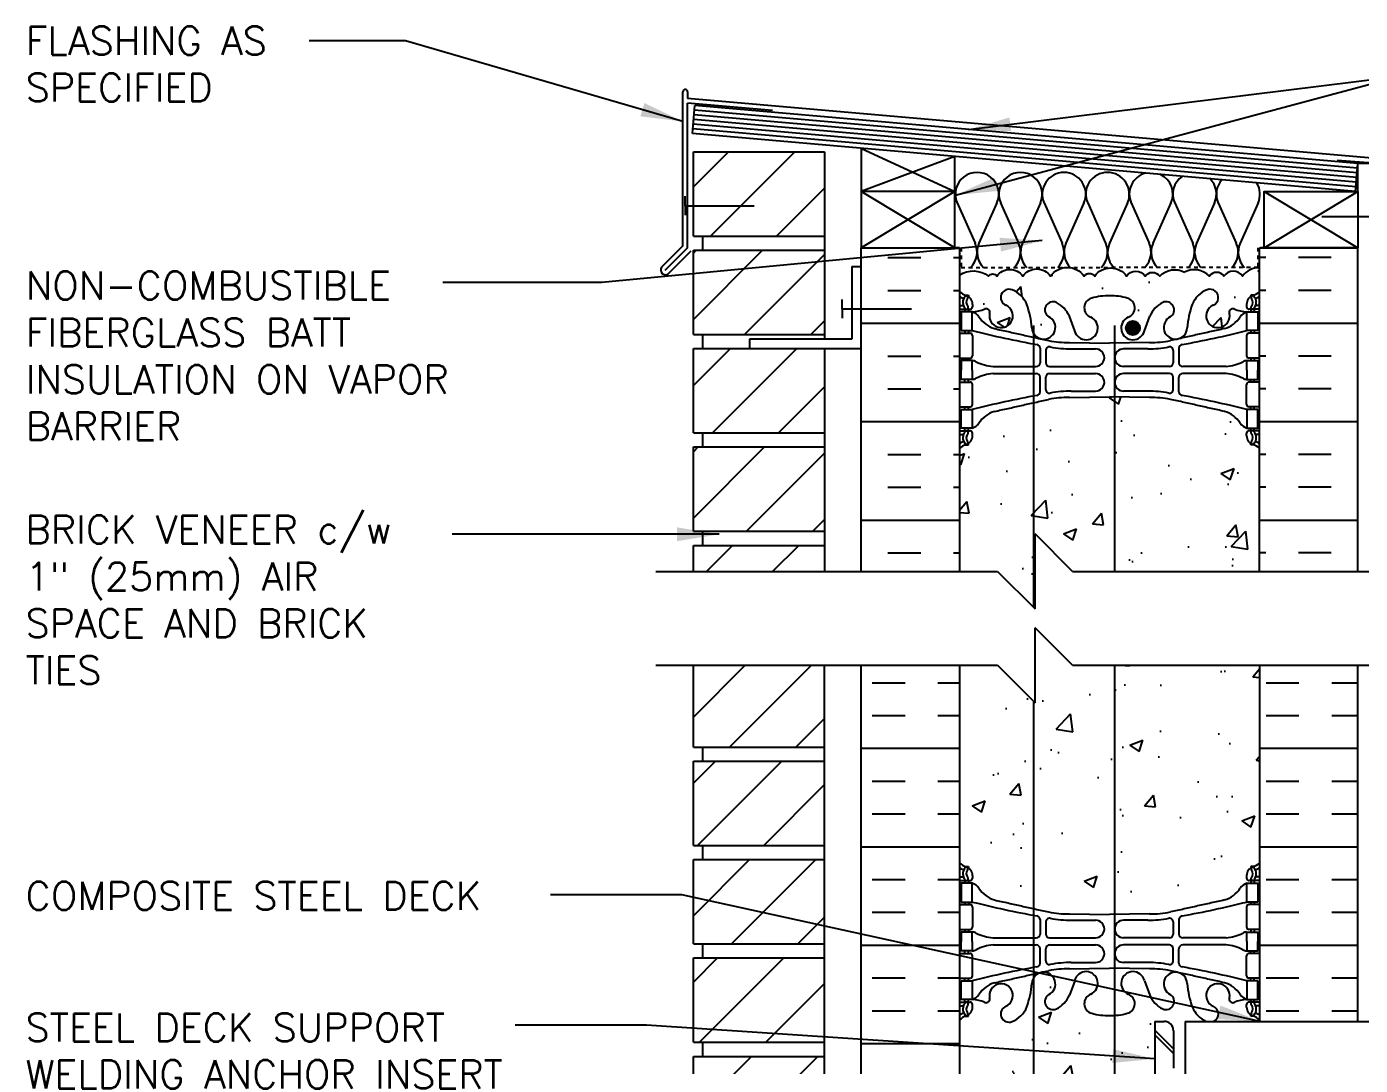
# Model space of a CAD drawing. Header units: inches. Extents: x 247 to 302.1, y 241.7 to 318.5.
# Drawn here: x 246.95 to 282.52, y 290.8 to 318.5 of the extents above; entities that cross this region are included whole.
import ezdxf

# ---------------------------------------------------------------- set-up
doc = ezdxf.new("R2010")
doc.units = ezdxf.units.IN
doc.header["$LTSCALE"] = 0.5
doc.header["$MEASUREMENT"] = 0
doc.linetypes.add('DASHED2', pattern=[0.375, 0.25, -0.125])
for name, color, linetype in [('HATCH', 12, 'Continuous'), ('line25', 2, 'Continuous'), ('LINE3', 3, 'Continuous'), ('LINE50', 5, 'Continuous'), ('LINE9', 9, 'Continuous'), ('TEXT', 4, 'Continuous'), ('Web_Edge', 9, 'Continuous')]:
    doc.layers.add(name, color=color, linetype=linetype)
doc.styles.add('DIM', font='romans.shx', dxfattribs={"width": 0.7})
doc.styles.add('ROMANS', font='romans.shx', dxfattribs={"height": 1.125})
doc.dimstyles.new('ext_12', dxfattribs={"dimscale": 12, "dimtxt": 0.09375, "dimasz": 0.09375, "dimexe": 0.09375, "dimexo": 0.0625, "dimgap": 0.0625, "dimtad": 1, "dimdec": 1, "dimzin": 3, "dimdsep": 46, "dimlunit": 4, "dimtxsty": 'DIM', "dimcen": 0.09, "dimdle": 0.09375, "dimclrt": 4, "dimadec": 0, "dimazin": 0, "dimtfac": 1, "dimtdec": 1, "dimtmove": 2, "dimatfit": 3, "dimfxl": 1, "dimfrac": 2, "dimtolj": 1, "dimtzin": 0, "dimarcsym": 0})

msp = doc.modelspace()

# ---------------------------------------------------------------- hatches: boundary and pattern name
at = {"layer": 'HATCH'}
h = msp.add_hatch(dxfattribs=at)
h.set_pattern_fill('ANSI31', color=256, scale=10, style=0)
h.paths.add_polyline_path([(268.231, 264.784), (264.731, 264.784), (264.731, 262.912), (268.231, 262.912)])
h.paths.add_polyline_path([(268.231, 267.409), (264.731, 267.409), (264.731, 265.159), (268.231, 265.159)])
h.paths.add_polyline_path([(268.231, 270.034), (264.731, 270.034), (264.731, 267.784), (268.231, 267.784)])
h.paths.add_polyline_path([(268.231, 272.659), (266.193, 272.659), (264.731, 272.659), (264.731, 270.409), (268.231, 270.409)])
h.paths.add_polyline_path([(268.231, 275.284), (264.731, 275.284), (264.731, 273.034), (268.231, 273.034)])
h.paths.add_polyline_path([(268.231, 277.909), (264.731, 277.909), (264.731, 275.659), (268.231, 275.659)])
h.paths.add_polyline_path([(268.231, 280.534), (264.731, 280.534), (264.731, 278.284), (268.231, 278.284)])
h.paths.add_polyline_path([(268.231, 283.159), (264.731, 283.159), (264.731, 280.909), (268.231, 280.909)])
h.paths.add_polyline_path([(268.231, 285.784), (264.731, 285.784), (264.731, 283.534), (268.231, 283.534)])
h.paths.add_polyline_path([(268.231, 288.409), (264.731, 288.409), (264.731, 286.159), (268.231, 286.159)])
h.paths.add_polyline_path([(268.231, 291.034), (264.731, 291.034), (264.731, 288.784), (268.231, 288.784)])
h.paths.add_polyline_path([(268.231, 293.659), (264.731, 293.659), (264.731, 291.409), (268.231, 291.409)])
h.paths.add_polyline_path([(268.231, 296.284), (264.731, 296.284), (264.731, 294.034), (268.231, 294.034)])
h.paths.add_polyline_path([(268.231, 298.909), (264.731, 298.909), (264.731, 296.659), (268.231, 296.659)])
h.paths.add_polyline_path([(268.231, 301.468), (264.731, 301.468), (264.731, 299.284), (268.231, 299.284)])
h.paths.add_polyline_path([(268.231, 304.664), (264.731, 304.664), (264.731, 303.968), (268.231, 303.968)])
h.paths.add_polyline_path([(268.231, 307.289), (264.731, 307.289), (264.731, 305.039), (268.231, 305.039)])
h.paths.add_polyline_path([(268.231, 309.914), (266.231, 309.914), (264.731, 309.914), (264.731, 307.664), (268.231, 307.664)])
h.paths.add_polyline_path([(268.231, 312.539), (264.731, 312.539), (264.731, 310.289), (268.231, 310.289)])
h.paths.add_polyline_path([(268.231, 315.164), (264.731, 315.164), (264.731, 312.914), (268.231, 312.914)])
h = msp.add_hatch(dxfattribs=at)
h.set_pattern_fill('INSUL', color=256, scale=7, style=0)
h.set_pattern_definition([(0, (-2654.3333, -101.537), (0, 2.625), []), (0, (-2654.3333, -100.662), (0, 2.625), [0.875, -0.875]), (0, (-2654.3333, -99.787), (0, 2.625), [0.875, -0.875])])
h.paths.add_polyline_path([(271.828, 312.6), (269.203, 312.6), (269.203, 303.975), (271.828, 303.975)])
h = msp.add_hatch(dxfattribs=at)
h.set_pattern_fill('INSUL', color=256, scale=7, style=0)
h.set_pattern_definition([(180, (3205.99, -101.537), (0, 2.625), []), (180, (3205.99, -100.662), (0, 2.625), [0.875, -0.875]), (180, (3205.99, -99.787), (0, 2.625), [0.875, -0.875])])
h.paths.add_polyline_path([(282.453, 312.6), (279.828, 312.6), (279.828, 303.975), (282.453, 303.975)])
h = msp.add_hatch(dxfattribs=at)
h.set_pattern_fill('AR-CONC', color=256, scale=0.5)
h.set_pattern_definition([(50, (0, 0), (3.5863, -0.31376), [0.375, -4.125]), (355, (0, 0), (-0.693757, 3.76096), [0.3, -3.3]), (100.4514, (0.299, -0.026), (2.892544, 3.4472), [0.3187, -3.50571]), (46.1842, (0, 1), (5.336207, -0.827596), [0.5625, -6.1875]), (96.6356, (0.4447, 0.931), (4.67331, 4.87059), [0.47805, -5.25857]), (351.1842, (0, 1), (4.67331, 4.87059), [0.45, -4.95]), (21, (0.5, 0.75), (2.984535, -2.013094), [0.375, -4.125]), (326, (0.5, 0.75), (1.216577, 3.62575), [0.3, -3.3]), (71.4514, (0.7487, 0.5822), (4.201112, 1.612656), [0.3187, -3.50571]), (37.5, (0, 0), (0.0607993, 1.6644693), [0, -3.26, 0, -3.35, 0, -3.3125]), (7.5, (0, 0), (1.315348, 1.9720586), [0, -1.91, 0, -3.185, 0, -1.2625]), (327.5, (-1.115, 0), (2.669112, -0.1127744), [0, -1.25, 0, -3.9, 0, -5.175]), (317.5, (-1.615, 0), (2.915931, 0.500525), [0, -1.625, 0, -2.59, 0, -3.675])])
h.paths.add_polyline_path([(274.411, 311.143, -0.173075), (274.757, 310.777), (274.9, 310.39, 1.612474), (275.331, 310.749, -0.734872), (275.354, 311.26, -0.068475), (275.828, 311.322, -0.068475), (276.302, 311.26, -0.734872), (276.326, 310.749, 1.612474), (276.757, 310.39), (276.9, 310.777, -0.173075), (277.246, 311.143, -0.940793), (277.449, 310.76, 1.753171), (277.9, 310.463, -0.068226), (278.036, 311.091, -0.21345), (278.428, 311.48, -1), (278.591, 311.072, 2.087231), (279.025, 310.847, -0.638777), (279.15, 310.971, 0.087457), (279.487, 310.892), (279.592, 310.892), (279.592, 310.962), (279.545, 310.962, -0.414214), (279.482, 311.024), (279.482, 311.092, -0.249069), (279.592, 311.299), (279.592, 311.341), (279.682, 311.341, 0.088416), (279.828, 311.438), (279.828, 312.066, 0.259173), (279.377, 311.846, 0.520567), (278.877, 311.846, 0.520567), (278.49, 311.846, 0.336749), (277.828, 311.952, 0.336749), (277.166, 311.846, 0.520567), (276.779, 311.846, 0.520567), (276.28, 311.846, 0.520567), (275.433, 311.846, 0.520567), (275.151, 311.846, 0.520567), (274.256, 311.846, 0.520567), (273.517, 311.846, 0.520567), (272.824, 311.846, 0.520567), (272.603, 311.846, 0.321585), (271.828, 311.872), (271.828, 311.438, 0.088416), (271.974, 311.341), (272.064, 311.341), (272.064, 311.299, -0.249069), (272.174, 311.092), (272.174, 311.024, -0.414214), (272.112, 310.962), (272.064, 310.962), (272.064, 310.892), (272.169, 310.892, 0.087457), (272.506, 310.971, -0.638777), (272.631, 310.847, 2.087231), (273.065, 311.072, -1), (273.229, 311.48, -0.21345), (273.621, 311.091, -0.068226), (273.757, 310.463, 1.753171), (274.207, 310.76, -0.940793)])
edge = h.paths.add_edge_path()
edge.add_line((279.482, 307.592), (279.482, 307.659))
edge.add_arc((279.545, 307.659), 0.0625, 90, 180, ccw=False)
edge.add_line((279.545, 307.722), (279.592, 307.722))
edge.add_line((279.592, 307.722), (279.592, 307.792))
edge.add_line((279.592, 307.792), (279.487, 307.792))
edge.add_arc((279.61, 308.134), 0.364, 212.0424, 250.3387, ccw=False)
edge.add_arc((278.687, 307.523), 0.743, 34.228, 73.8107)
edge.add_spline(control_points=[(278.894, 308.237), (277.456, 308.558)], knot_values=[0, 0, 1, 1], degree=1, periodic=0)
edge.add_arc((276.9, 305.626), 2.984, 79.2546, 90.0995)
edge.add_line((276.895, 308.61), (275.828, 308.626))
edge.add_line((275.828, 308.626), (274.762, 308.61))
edge.add_arc((274.757, 305.626), 2.984, 89.9005, 100.7454)
edge.add_spline(control_points=[(274.2, 308.558), (272.763, 308.237)], knot_values=[0, 0, 1, 1], degree=1, periodic=0)
edge.add_arc((272.97, 307.523), 0.743, 106.1893, 145.772)
edge.add_arc((272.047, 308.134), 0.364, 289.6613, 327.9576, ccw=False)
edge.add_line((272.169, 307.792), (272.064, 307.792))
edge.add_line((272.064, 307.792), (272.064, 307.722))
edge.add_line((272.064, 307.722), (272.112, 307.722))
edge.add_arc((272.112, 307.659), 0.0625, 0, 90, ccw=False)
edge.add_line((272.174, 307.659), (272.174, 307.592))
edge.add_arc((271.924, 307.592), 0.25, 304.0558, 360, ccw=False)
edge.add_line((272.064, 307.385), (272.064, 307.343))
edge.add_line((272.064, 307.343), (271.974, 307.343))
edge.add_arc((272.174, 306.885), 0.5, 113.5782, 133.7891)
edge.add_line((271.828, 307.246), (271.828, 303.968))
edge.add_line((271.828, 303.968), (272.842, 303.968))
edge.add_line((272.842, 303.968), (273.842, 302.968))
edge.add_line((273.842, 302.968), (273.842, 304.968))
edge.add_line((273.842, 304.968), (274.842, 303.968))
edge.add_line((274.842, 303.968), (279.828, 303.968))
edge.add_line((279.828, 303.968), (279.828, 307.246))
edge.add_arc((279.482, 306.885), 0.5, 46.2109, 66.4218)
edge.add_line((279.682, 307.343), (279.592, 307.343))
edge.add_line((279.592, 307.343), (279.592, 307.385))
edge.add_arc((279.732, 307.592), 0.25, 180, 235.9442, ccw=False)
edge = h.paths.add_edge_path()
edge.add_line((279.828, 301.468), (274.842, 301.468))
edge.add_line((274.842, 301.468), (273.842, 302.468))
edge.add_line((273.842, 302.468), (273.842, 300.468))
edge.add_line((273.842, 300.468), (272.842, 301.468))
edge.add_line((272.842, 301.468), (271.828, 301.468))
edge.add_line((271.828, 301.468), (271.828, 296.198))
edge.add_arc((272.174, 296.558), 0.5, 226.2109, 246.4218)
edge.add_line((271.974, 296.1), (272.064, 296.1))
edge.add_line((272.064, 296.1), (272.064, 296.058))
edge.add_arc((271.924, 295.851), 0.25, 0, 55.9442, ccw=False)
edge.add_line((272.174, 295.851), (272.174, 295.784))
edge.add_arc((272.112, 295.784), 0.0625, -90, 0, ccw=False)
edge.add_line((272.112, 295.721), (272.064, 295.721))
edge.add_line((272.064, 295.721), (272.064, 295.651))
edge.add_line((272.064, 295.651), (272.169, 295.651))
edge.add_arc((272.047, 295.309), 0.364, 32.0424, 70.3387, ccw=False)
edge.add_arc((272.97, 295.92), 0.743, 214.228, 253.8107)
edge.add_spline(control_points=[(272.763, 295.206), (274.2, 294.886)], knot_values=[0, 0, 1, 1], degree=1, periodic=0)
edge.add_arc((274.757, 297.817), 2.984, 259.2546, 270.0995)
edge.add_line((274.762, 294.833), (275.828, 294.817))
edge.add_line((275.828, 294.817), (276.895, 294.833))
edge.add_arc((276.9, 297.817), 2.984, 269.9005, 280.7454)
edge.add_spline(control_points=[(277.456, 294.886), (278.894, 295.206)], knot_values=[0, 0, 1, 1], degree=1, periodic=0)
edge.add_arc((278.687, 295.92), 0.743, 286.1893, 325.772)
edge.add_arc((279.61, 295.309), 0.364, 109.6613, 147.9576, ccw=False)
edge.add_line((279.487, 295.651), (279.592, 295.651))
edge.add_line((279.592, 295.651), (279.592, 295.721))
edge.add_line((279.592, 295.721), (279.545, 295.721))
edge.add_arc((279.545, 295.784), 0.0625, 180, 270, ccw=False)
edge.add_line((279.482, 295.784), (279.482, 295.851))
edge.add_arc((279.732, 295.851), 0.25, 124.0558, 180, ccw=False)
edge.add_line((279.592, 296.058), (279.592, 296.1))
edge.add_line((279.592, 296.1), (279.682, 296.1))
edge.add_arc((279.482, 296.558), 0.5, 293.5782, 313.7891)
edge.add_line((279.828, 296.198), (279.828, 301.468))
h.paths.add_polyline_path([(277.033, 291.968), (277.283, 291.968, -0.414214), (277.533, 291.718), (277.533, 290.718, 0.414214), (277.783, 290.468), (277.847, 290.468), (277.847, 291.968), (278.414, 291.968, -0.207607), (278.036, 292.352, -0.069923), (277.899, 292.996, 1.629604), (277.428, 292.695, -1.059167), (277.222, 292.313, -0.16372), (276.9, 292.667), (276.757, 293.053, 1.612474), (276.326, 292.694, -0.734872), (276.302, 292.183, -0.068475), (275.828, 292.121, -0.068475), (275.354, 292.183, -0.734872), (275.331, 292.694, 1.612474), (274.9, 293.053), (274.757, 292.667, -0.16372), (274.435, 292.313, -1.059167), (274.229, 292.695, 1.629604), (273.758, 292.996, -0.069923), (273.621, 292.352, -0.21345), (273.229, 291.963, -1), (273.065, 292.371, 2.087231), (272.631, 292.596, -0.669601), (272.499, 292.476, 0.085348), (272.169, 292.551), (272.064, 292.551), (272.064, 292.481), (272.112, 292.481, -0.414214), (272.174, 292.419), (272.174, 292.351, -0.249069), (272.064, 292.144), (272.064, 292.103), (271.974, 292.103, 0.088416), (271.828, 292.005), (271.828, 290.005, -0.41471), (272.08, 289.961, -0.520567), (272.42, 289.961, -0.520567), (273.013, 289.961, -0.520567), (273.634, 289.961, -0.520567), (274.101, 289.961, -0.520567), (274.586, 289.961, -0.520567), (274.945, 289.961, -0.520567), (275.341, 289.961, -0.520567), (275.543, 289.961, -0.520567), (275.934, 289.961, -0.520567), (276.528, 289.961, -0.511309), (277.033, 289.968)])
h.paths.add_polyline_path([(279.482, 292.351), (279.482, 292.419, -0.414214), (279.545, 292.481), (279.592, 292.481), (279.592, 292.551), (279.487, 292.551, 0.085348), (279.158, 292.476, -0.669601), (279.025, 292.596, 2.087231), (278.591, 292.371, -0.654446), (278.604, 291.968), (279.828, 291.968), (279.828, 292.005, 0.088416), (279.682, 292.103), (279.592, 292.103), (279.592, 292.144, -0.249069)])
h.paths.add_polyline_path([(277.797, 289.968), (277.033, 289.968, 0.511309), (276.528, 289.961, 0.520567), (275.934, 289.961, 0.520567), (275.543, 289.961, 0.520567), (275.341, 289.961, 0.520567), (274.945, 289.961, 0.520567), (274.586, 289.961, 0.520567), (274.101, 289.961, 0.520567), (273.634, 289.961, 0.520567), (273.013, 289.961, 0.520567), (272.42, 289.961, 0.520567), (272.08, 289.961, 0.41471), (271.828, 290.005), (271.828, 289.971), (271.828, 287.936, 0.088416), (271.974, 287.839), (272.064, 287.839), (272.064, 287.797, -0.249069), (272.174, 287.59), (272.174, 287.523, -0.414214), (272.112, 287.46), (272.064, 287.46), (272.064, 287.39), (272.169, 287.39, 0.085348), (272.499, 287.466, -0.669601), (272.631, 287.345, 2.087231), (273.065, 287.57, -1), (273.229, 287.979, -0.21345), (273.621, 287.59, -0.069923), (273.758, 286.946, 1.629604), (274.229, 287.247, -1.059167), (274.435, 287.629, -0.16372), (274.757, 287.275), (274.9, 286.888, 1.612474), (275.331, 287.248, -0.734872), (275.354, 287.759, -0.068475), (275.828, 287.821, -0.068475), (276.302, 287.759, -0.734872), (276.326, 287.248, 1.612474), (276.757, 286.888), (276.9, 287.275, -0.16372), (277.222, 287.629, -1.059167), (277.428, 287.247, 1.106729), (277.797, 286.744)])
h.paths.add_polyline_path([(279.828, 273.683), (279.828, 274.005, 0.088416), (279.682, 274.103), (279.592, 274.103), (279.592, 274.144, -0.249069), (279.482, 274.351), (279.482, 274.419, -0.414214), (279.545, 274.481), (279.592, 274.481), (279.592, 274.551), (279.487, 274.551, 0.085348), (279.158, 274.476, -0.669601), (279.025, 274.596, 2.087231), (278.591, 274.371, -1), (278.428, 273.963, -0.21345), (278.036, 274.352, -0.069923), (277.899, 274.996, 1.629604), (277.428, 274.695, -1.059167), (277.222, 274.313, -0.16372), (276.9, 274.667), (276.757, 275.053, 1.612474), (276.326, 274.694, -0.734872), (276.302, 274.183, -0.068475), (275.828, 274.121, -0.068475), (275.354, 274.183, -0.734872), (275.331, 274.694, 1.612474), (274.9, 275.053), (274.757, 274.667, -0.16372), (274.435, 274.313, -1.059167), (274.229, 274.695, 1.629604), (273.758, 274.996, -0.069923), (273.621, 274.352, -0.21345), (273.229, 273.963, -1), (273.065, 274.371, 2.087231), (272.631, 274.596, -0.669601), (272.499, 274.476, 0.085348), (272.169, 274.551), (272.064, 274.551), (272.064, 274.481), (272.112, 274.481, -0.414214), (272.174, 274.419), (272.174, 274.351, -0.249069), (272.064, 274.144), (272.064, 274.103), (271.974, 274.103, 0.088416), (271.828, 274.005), (271.828, 271.971), (271.828, 269.936, 0.088416), (271.974, 269.839), (272.064, 269.839), (272.064, 269.797, -0.249069), (272.174, 269.59), (272.174, 269.523, -0.414214), (272.112, 269.46), (272.064, 269.46), (272.064, 269.39), (272.169, 269.39, 0.085348), (272.499, 269.466, -0.669601), (272.631, 269.345, 2.087231), (273.065, 269.57, -1), (273.229, 269.979, -0.21345), (273.621, 269.59, -0.069923), (273.758, 268.946, 1.629604), (274.229, 269.247, -1.059167), (274.435, 269.629, -0.16372), (274.757, 269.275), (274.9, 268.888, 1.612474), (275.331, 269.248, -0.734872), (275.354, 269.759, -0.068475), (275.828, 269.821, -0.068475), (276.302, 269.759, -0.734872), (276.326, 269.248, 1.612474), (276.757, 268.888), (276.9, 269.275, -0.16372), (277.222, 269.629, -1.059167), (277.428, 269.247, 1.629604), (277.899, 268.946, -0.069923), (278.036, 269.59, -0.21345), (278.428, 269.979, -1), (278.591, 269.57, 2.087231), (279.025, 269.345, -0.669601), (279.158, 269.466, 0.085348), (279.487, 269.39), (279.592, 269.39), (279.592, 269.46), (279.545, 269.46, -0.414214), (279.482, 269.523), (279.482, 269.59, -0.249069), (279.592, 269.797), (279.592, 269.839), (279.682, 269.839, 0.088416), (279.828, 269.936), (279.828, 270.375), (278.214, 270.375), (278.214, 270.096), (277.987, 270.096), (277.987, 270.625), (277.987, 271.153), (278.214, 271.153), (278.214, 270.875), (279.828, 270.875)])
h = msp.add_hatch(dxfattribs=at)
h.set_pattern_fill('INSUL', color=256, scale=7, style=0)
h.paths.add_polyline_path([(282.453, 301.468), (279.828, 301.468), (279.828, 291.968), (282.453, 291.968)])
h.paths.add_polyline_path([(271.828, 301.468), (269.203, 301.468), (269.203, 289.971), (269.641, 289.971), (269.641, 290.471), (271.141, 290.471), (271.141, 289.971), (271.828, 289.971)])
at = {"layer": 'LINE3'}
h = msp.add_hatch(color=256, dxfattribs=at)
h.paths.add_polyline_path([(276.636, 310.497, 0.831395), (276.268, 310.497)])
h.paths.add_polyline_path([(276.64, 310.462, 0.045935), (276.636, 310.497), (276.268, 310.497, 0.045935), (276.265, 310.462, 1)])

# ---------------------------------------------------------------- linework, layer by layer
at = {"layer": 'HATCH'}
for p, q in [((264.453, 312.652), (264.453, 316.764)), ((264.578, 316.764), (264.578, 316.587)), ((283.544, 314.928), (264.578, 316.587)), ((264.578, 312.6), (264.578, 316.462)), ((266.843, 316.264), (264.578, 316.462)), ((282.442, 314.723), (264.761, 316.27)), ((282.409, 314.349), (264.729, 315.896)), ((282.42, 314.474), (264.74, 316.021)), ((282.431, 314.598), (264.751, 316.145)), ((282.398, 314.225), (264.718, 315.772)), ((269.218, 315.252), (271.703, 314.1)), ((271.703, 315.035), (269.203, 314.1)), ((283.203, 314.834), (281.896, 314.926)), ((271.703, 312.6), (269.203, 314.1)), ((271.703, 314.1), (269.203, 312.6)), ((279.953, 312.6), (282.453, 314.1)), ((279.953, 314.1), (282.453, 312.6)), ((271.766, 313.797), (272.246, 312.724)), ((272.825, 313.797), (272.346, 312.723)), ((272.925, 313.797), (273.405, 312.724)), ((273.984, 313.797), (273.505, 312.723)), ((274.085, 313.797), (274.564, 312.724)), ((275.144, 313.797), (274.665, 312.724)), ((275.246, 313.797), (275.725, 312.724)), ((276.306, 313.797), (275.826, 312.724)), ((276.407, 313.797), (276.886, 312.724)), ((277.467, 313.797), (276.987, 312.724)), ((277.568, 313.797), (278.048, 312.724)), ((278.628, 313.797), (278.148, 312.724)), ((278.729, 313.797), (279.209, 312.724)), ((279.789, 313.797), (279.31, 312.724)), ((264.453, 312.652), (263.885, 312.083)), ((264.578, 312.6), (263.973, 311.995)), ((264.667, 312.512), (264.061, 311.907)), ((277.033, 291.732), (277.533, 291.232)), ((277.033, 291.607), (277.533, 291.107))]:
    msp.add_line(p, q, dxfattribs=at)
at = {"layer": 'HATCH', "color": 6, "linetype": 'DASHED2', "ltscale": 0.5}
for points in [[(270.516, 312.6), (271.872, 312.6), (271.872, 312.079), (275.828, 312.079)], [(281.141, 312.6), (279.784, 312.6), (279.784, 312.079), (275.828, 312.079)]]:
    msp.add_lwpolyline(points, dxfattribs=at)
at = {"layer": 'HATCH'}
for points in [[(271.828, 311.872, -0.321585), (272.603, 311.846, -0.520567), (272.824, 311.846, -0.520567), (273.517, 311.846, -0.520567), (274.256, 311.846, -0.520567), (275.151, 311.846, -0.520567), (275.433, 311.846, -0.520567), (276.28, 311.846, -0.520567), (276.779, 311.846, -0.520567), (277.166, 311.846, -0.336749), (277.828, 311.952)], [(279.828, 312.066, 0.259173), (279.377, 311.846, 0.520567), (278.877, 311.846, 0.520567), (278.49, 311.846, 0.336749), (277.828, 311.952)]]:
    msp.add_lwpolyline(points, format="xyb", dxfattribs=at)
for centre, radius, start, end in [((264.516, 316.764), 0.0625, 0, 180), ((272.296, 314.033), 0.58, 335.9664, 204.0694), ((273.455, 314.033), 0.58, 335.9664, 204.0694), ((274.611, 314.033), 0.577, 89.6769, 204.2169), ((274.618, 314.033), 0.577, 335.7834, 90.4023), ((275.772, 314.033), 0.577, 89.5977, 204.2166), ((275.779, 314.033), 0.577, 335.7831, 90.3231), ((276.933, 314.033), 0.577, 105.0351, 204.2166), ((276.941, 314.033), 0.577, 335.7831, 64.7825), ((278.094, 314.033), 0.577, 125.1758, 204.2166), ((278.102, 314.033), 0.577, 335.7831, 44.7269), ((279.255, 314.033), 0.577, 138.9384, 204.2166), ((279.263, 314.033), 0.577, 335.7831, 30.9838), ((271.716, 312.487), 0.58, 315.3149, 24.0694), ((272.876, 312.487), 0.58, 155.9664, 224.6851), ((272.875, 312.487), 0.58, 315.3149, 24.0694), ((274.035, 312.487), 0.58, 155.9664, 224.6851), ((274.035, 312.487), 0.58, 315.3149, 24.0694), ((275.194, 312.487), 0.58, 155.9306, 224.6851), ((275.196, 312.487), 0.58, 315.3149, 24.0694), ((276.356, 312.487), 0.58, 155.9306, 224.6851), ((276.357, 312.487), 0.58, 315.3149, 24.0694), ((277.517, 312.487), 0.58, 155.9306, 224.6851), ((277.518, 312.487), 0.58, 315.3149, 24.0694), ((278.678, 312.487), 0.58, 155.9306, 224.6851), ((278.679, 312.487), 0.58, 315.3149, 24.0694), ((279.839, 312.487), 0.58, 155.9306, 224.6851), ((263.988, 312.01), 0.127, 144.7902, 305.2098), ((272.875, 312.487), 0.58, 270, 270.0458), ((272.876, 312.487), 0.58, 269.9771, 270), ((275.194, 312.487), 0.58, 270, 273.6965), ((275.196, 312.487), 0.58, 280.1122, 281.3565), ((279.513, 312.487), 0.58, 297.6798, 302.977)]:
    msp.add_arc(centre, radius, start, end, dxfattribs=at)
at = {"layer": 'line25'}
for p, q in [((264.707, 315.647), (264.772, 316.394)), ((282.453, 314.847), (264.772, 316.394)), ((282.388, 314.1), (264.707, 315.647)), ((264.731, 312.914), (264.731, 315.164)), ((264.731, 315.164), (268.231, 315.164)), ((268.231, 315.164), (268.231, 310.164)), ((269.203, 315.254), (269.203, 312.6)), ((271.703, 312.6), (271.703, 315.035)), ((282.388, 314.1), (282.453, 314.847)), ((282.453, 314.1), (282.453, 314.852)), ((282.953, 314.852), (282.453, 314.852)), ((271.703, 314.1), (269.203, 314.1)), ((264.731, 312.914), (268.231, 312.914)), ((264.981, 312.539), (264.981, 312.914)), ((264.981, 312.539), (264.981, 312.914)), ((269.203, 312.6), (271.703, 312.6)), ((271.828, 312.6), (271.703, 312.6)), ((271.828, 312.6), (271.828, 303.975)), ((279.828, 312.6), (279.953, 312.6)), ((279.828, 303.975), (279.828, 312.6)), ((264.731, 310.289), (264.731, 312.539)), ((264.731, 312.539), (268.231, 312.539)), ((264.731, 310.289), (268.231, 310.289)), ((264.981, 309.914), (264.981, 310.289)), ((264.731, 307.664), (264.731, 309.914)), ((264.731, 309.914), (268.231, 309.914)), ((268.231, 309.914), (268.231, 303.968)), ((264.731, 307.664), (268.231, 307.664)), ((264.981, 307.289), (264.981, 307.664)), ((264.731, 305.039), (264.731, 307.289)), ((264.731, 307.289), (268.231, 307.289)), ((264.731, 305.039), (268.231, 305.039)), ((264.981, 304.664), (264.981, 305.039)), ((264.731, 303.968), (264.731, 304.664)), ((264.731, 304.664), (268.231, 304.664)), ((264.731, 299.284), (264.731, 301.468)), ((268.231, 288.664), (268.231, 301.468)), ((271.828, 301.468), (271.828, 289.971)), ((279.828, 301.468), (279.828, 291.968)), ((264.731, 299.284), (268.231, 299.284)), ((264.981, 298.909), (264.981, 299.284)), ((264.981, 298.909), (264.981, 299.284)), ((264.731, 296.659), (264.731, 298.909)), ((264.731, 298.909), (268.231, 298.909)), ((264.731, 296.659), (268.231, 296.659)), ((264.981, 296.284), (264.981, 296.659)), ((264.981, 296.284), (264.981, 296.659)), ((264.731, 294.034), (264.731, 296.284)), ((264.731, 296.284), (268.231, 296.284)), ((264.731, 294.034), (268.231, 294.034)), ((264.981, 293.659), (264.981, 294.034)), ((264.981, 293.659), (264.981, 294.034)), ((264.731, 291.409), (264.731, 293.659)), ((264.731, 293.659), (268.231, 293.659)), ((277.033, 291.968), (277.033, 289.968)), ((277.033, 291.968), (277.283, 291.968)), ((277.533, 291.718), (277.533, 290.718)), ((264.731, 291.409), (268.231, 291.409)), ((264.981, 291.034), (264.981, 291.409)), ((264.981, 291.034), (264.981, 291.409)), ((264.731, 288.784), (264.731, 291.034)), ((264.731, 291.034), (268.231, 291.034))]:
    msp.add_line(p, q, dxfattribs=at)
msp.add_lwpolyline([(282.453, 314.1), (282.453, 312.6), (279.953, 312.6), (279.953, 314.1)], close=True, dxfattribs=at)
msp.add_arc((277.283, 291.718), 0.25, 0, 90, dxfattribs=at)
at = {"layer": 'LINE3'}
for p, q in [((273.805, 310.531), (273.805, 303.005)), ((275.957, 310.531), (275.957, 303.968)), ((275.957, 301.468), (275.957, 289.991)), ((273.805, 300.505), (273.805, 270.49))]:
    msp.add_line(p, q, dxfattribs=at)
msp.add_circle((276.452, 310.462), 0.188, dxfattribs=at)
at = {"layer": 'LINE50'}
for p, q in [((269.203, 312.6), (271.828, 312.6)), ((269.203, 303.975), (269.203, 312.6)), ((279.828, 312.6), (282.453, 312.6)), ((282.453, 303.975), (282.453, 312.6)), ((269.203, 289.971), (269.203, 301.468)), ((282.453, 291.968), (282.453, 301.468))]:
    msp.add_line(p, q, dxfattribs=at)
at = {"layer": 'LINE9'}
for p, q in [((264.509, 313.725), (264.509, 313.975)), ((264.509, 313.725), (266.355, 313.725)), ((264.509, 313.725), (264.509, 313.475)), ((283.331, 313.43), (281.485, 313.43)), ((268.953, 312.1), (268.953, 310.164)), ((268.953, 312.1), (269.203, 312.1)), ((268.703, 310.975), (268.703, 311.225)), ((268.703, 310.975), (270.549, 310.975)), ((268.703, 310.975), (268.703, 310.725)), ((268.953, 310.164), (266.231, 310.164)), ((266.231, 310.164), (266.231, 309.914)), ((266.231, 309.914), (269.203, 309.914)), ((273.842, 302.968), (273.842, 304.968)), ((274.842, 303.968), (273.842, 304.968)), ((263.731, 303.968), (272.842, 303.968)), ((272.842, 303.968), (273.842, 302.968)), ((274.842, 303.968), (284.453, 303.968)), ((273.842, 300.468), (273.842, 302.468)), ((274.842, 301.468), (273.842, 302.468)), ((263.731, 301.468), (272.842, 301.468)), ((272.842, 301.468), (273.842, 300.468)), ((274.842, 301.468), (284.453, 301.468)), ((277.847, 291.968), (290.891, 291.968)), ((277.847, 291.968), (277.847, 290.468))]:
    msp.add_line(p, q, dxfattribs=at)
at = {"layer": 'Web_Edge'}
for p, q in [((271.974, 311.341), (272.064, 311.341)), ((272.064, 311.341), (272.064, 311.299)), ((279.682, 311.341), (279.592, 311.341)), ((279.592, 311.341), (279.592, 311.299)), ((271.828, 311.062), (271.906, 311.062)), ((271.828, 310.962), (272.112, 310.962)), ((271.974, 310.962), (271.974, 310.892)), ((272.064, 310.962), (272.064, 310.892)), ((272.174, 311.092), (272.174, 311.024)), ((279.482, 311.092), (279.482, 311.024)), ((279.828, 310.962), (279.545, 310.962)), ((279.592, 310.962), (279.592, 310.892)), ((279.682, 310.962), (279.682, 310.892)), ((279.828, 311.062), (279.75, 311.062)), ((274.9, 310.39), (274.757, 310.777)), ((276.757, 310.39), (276.9, 310.777)), ((271.828, 310.322), (272.112, 310.322)), ((271.974, 310.392), (271.974, 310.322)), ((272.064, 310.392), (272.064, 310.322)), ((272.174, 310.259), (272.174, 309.724)), ((279.482, 310.259), (279.482, 309.724)), ((279.828, 310.322), (279.545, 310.322)), ((279.592, 310.392), (279.592, 310.322)), ((279.682, 310.392), (279.682, 310.322)), ((273.976, 309.922), (273.976, 309.537)), ((274.129, 309.86), (274.129, 309.537)), ((274.762, 310.074), (275.828, 310.058)), ((274.809, 309.906), (275.456, 309.906)), ((276.895, 310.074), (275.828, 310.058)), ((276.848, 309.906), (276.201, 309.906)), ((277.528, 309.86), (277.528, 309.537)), ((277.68, 309.922), (277.68, 309.537)), ((271.828, 309.662), (272.112, 309.662)), ((271.974, 309.662), (271.974, 309.592)), ((272.064, 309.662), (272.064, 309.592)), ((272.722, 309.436), (273.876, 309.437)), ((274.229, 309.437), (275.456, 309.437)), ((277.428, 309.437), (276.201, 309.437)), ((278.935, 309.436), (277.78, 309.437)), ((279.828, 309.662), (279.545, 309.662)), ((279.592, 309.662), (279.592, 309.592)), ((279.682, 309.662), (279.682, 309.592)), ((271.974, 309.022), (271.974, 309.092)), ((272.064, 309.022), (272.064, 309.092)), ((272.722, 309.247), (273.876, 309.247)), ((273.976, 308.762), (273.976, 309.147)), ((274.129, 308.824), (274.129, 309.147)), ((274.229, 309.247), (275.456, 309.247)), ((277.428, 309.247), (276.201, 309.247)), ((277.528, 308.824), (277.528, 309.147)), ((277.68, 308.762), (277.68, 309.147)), ((278.935, 309.247), (277.78, 309.247)), ((279.592, 309.022), (279.592, 309.092)), ((279.682, 309.022), (279.682, 309.092)), ((271.828, 309.022), (272.112, 309.022)), ((272.174, 308.424), (272.174, 308.959)), ((274.809, 308.778), (275.456, 308.778)), ((276.848, 308.778), (276.201, 308.778)), ((279.482, 308.424), (279.482, 308.959)), ((279.828, 309.022), (279.545, 309.022)), ((271.828, 308.362), (272.112, 308.362)), ((271.974, 308.292), (271.974, 308.362)), ((272.064, 308.292), (272.064, 308.362)), ((274.762, 308.61), (275.828, 308.626)), ((276.895, 308.61), (275.828, 308.626)), ((279.828, 308.362), (279.545, 308.362)), ((279.592, 308.292), (279.592, 308.362)), ((279.682, 308.292), (279.682, 308.362)), ((271.828, 307.722), (272.112, 307.722)), ((271.828, 307.622), (271.906, 307.622)), ((271.974, 307.722), (271.974, 307.792)), ((272.064, 307.722), (272.064, 307.792)), ((272.174, 307.592), (272.174, 307.659)), ((279.482, 307.592), (279.482, 307.659)), ((279.828, 307.722), (279.545, 307.722)), ((279.592, 307.722), (279.592, 307.792)), ((279.682, 307.722), (279.682, 307.792)), ((279.828, 307.622), (279.75, 307.622)), ((271.974, 307.343), (272.064, 307.343)), ((272.064, 307.343), (272.064, 307.385)), ((279.592, 307.343), (279.592, 307.385)), ((279.682, 307.343), (279.592, 307.343)), ((271.974, 296.1), (272.064, 296.1)), ((272.064, 296.1), (272.064, 296.058)), ((279.682, 296.1), (279.592, 296.1)), ((279.592, 296.1), (279.592, 296.058)), ((271.828, 295.821), (271.906, 295.821)), ((271.828, 295.721), (272.112, 295.721)), ((271.974, 295.721), (271.974, 295.651)), ((272.064, 295.721), (272.064, 295.651)), ((272.174, 295.851), (272.174, 295.784)), ((279.482, 295.851), (279.482, 295.784)), ((279.828, 295.721), (279.545, 295.721)), ((279.592, 295.721), (279.592, 295.651)), ((279.682, 295.721), (279.682, 295.651)), ((279.828, 295.821), (279.75, 295.821)), ((271.828, 295.081), (272.112, 295.081)), ((271.974, 295.151), (271.974, 295.081)), ((272.064, 295.151), (272.064, 295.081)), ((272.174, 295.019), (272.174, 294.484)), ((274.762, 294.833), (275.828, 294.817)), ((276.895, 294.833), (275.828, 294.817)), ((279.482, 295.019), (279.482, 294.484)), ((279.828, 295.081), (279.545, 295.081)), ((279.592, 295.151), (279.592, 295.081)), ((279.682, 295.151), (279.682, 295.081)), ((273.976, 294.681), (273.976, 294.297)), ((274.129, 294.619), (274.129, 294.297)), ((274.809, 294.665), (275.456, 294.665)), ((276.848, 294.665), (276.201, 294.665)), ((277.528, 294.619), (277.528, 294.297)), ((277.68, 294.681), (277.68, 294.297)), ((271.828, 294.421), (272.112, 294.421)), ((271.974, 294.421), (271.974, 294.351)), ((272.064, 294.421), (272.064, 294.351)), ((272.722, 294.196), (273.876, 294.197)), ((274.229, 294.197), (275.456, 294.197)), ((277.428, 294.197), (276.201, 294.197)), ((278.935, 294.196), (277.78, 294.197)), ((279.828, 294.421), (279.545, 294.421)), ((279.592, 294.421), (279.592, 294.351)), ((279.682, 294.421), (279.682, 294.351)), ((271.828, 293.781), (272.112, 293.781)), ((271.974, 293.781), (271.974, 293.851)), ((272.064, 293.781), (272.064, 293.851)), ((272.722, 294.007), (273.876, 294.006)), ((273.976, 293.521), (273.976, 293.906)), ((274.129, 293.583), (274.129, 293.906)), ((274.229, 294.006), (275.456, 294.006)), ((277.428, 294.006), (276.201, 294.006)), ((277.528, 293.583), (277.528, 293.906)), ((277.68, 293.521), (277.68, 293.906)), ((278.935, 294.007), (277.78, 294.006)), ((279.828, 293.781), (279.545, 293.781)), ((279.592, 293.781), (279.592, 293.851)), ((279.682, 293.781), (279.682, 293.851)), ((272.174, 293.184), (272.174, 293.719)), ((274.809, 293.537), (275.456, 293.537)), ((276.848, 293.537), (276.201, 293.537)), ((279.482, 293.184), (279.482, 293.719)), ((271.828, 293.121), (272.112, 293.121)), ((271.974, 293.051), (271.974, 293.121)), ((272.064, 293.051), (272.064, 293.121)), ((274.9, 293.053), (274.757, 292.667)), ((274.762, 293.37), (275.828, 293.385)), ((276.895, 293.37), (275.828, 293.385)), ((276.757, 293.053), (276.9, 292.667)), ((279.828, 293.121), (279.545, 293.121)), ((279.592, 293.051), (279.592, 293.121)), ((279.682, 293.051), (279.682, 293.121)), ((271.828, 292.481), (272.112, 292.481)), ((271.828, 292.381), (271.906, 292.381)), ((271.974, 292.481), (271.974, 292.551)), ((272.064, 292.481), (272.064, 292.551)), ((272.174, 292.351), (272.174, 292.419)), ((279.482, 292.351), (279.482, 292.419)), ((279.828, 292.481), (279.545, 292.481)), ((279.592, 292.481), (279.592, 292.551)), ((279.682, 292.481), (279.682, 292.551)), ((279.828, 292.381), (279.75, 292.381)), ((271.974, 292.103), (272.064, 292.103)), ((272.064, 292.103), (272.064, 292.144)), ((279.592, 292.103), (279.592, 292.144)), ((279.682, 292.103), (279.592, 292.103))]:
    msp.add_line(p, q, dxfattribs=at)
for points in [[(271.869, 310.392), (272.169, 310.392), (272.169, 310.892), (271.869, 310.892)], [(279.787, 310.392), (279.487, 310.392), (279.487, 310.892), (279.787, 310.892)], [(271.869, 308.292), (272.169, 308.292), (272.169, 307.792), (271.869, 307.792)], [(279.787, 308.292), (279.487, 308.292), (279.487, 307.792), (279.787, 307.792)], [(271.869, 295.151), (272.169, 295.151), (272.169, 295.651), (271.869, 295.651)], [(279.787, 295.151), (279.487, 295.151), (279.487, 295.651), (279.787, 295.651)], [(271.869, 293.051), (272.169, 293.051), (272.169, 292.551), (271.869, 292.551)], [(279.787, 293.051), (279.487, 293.051), (279.487, 292.551), (279.787, 292.551)]]:
    msp.add_lwpolyline(points, close=True, dxfattribs=at)
for points in [[(272.169, 309.342), (272.169, 309.592), (271.869, 309.592), (271.869, 309.342)], [(279.487, 309.342), (279.487, 309.592), (279.787, 309.592), (279.787, 309.342)], [(272.169, 309.342), (272.169, 309.092), (271.869, 309.092), (271.869, 309.342)], [(279.487, 309.342), (279.487, 309.092), (279.787, 309.092), (279.787, 309.342)], [(272.169, 294.101), (272.169, 294.351), (271.869, 294.351), (271.869, 294.101)], [(272.169, 294.101), (272.169, 293.851), (271.869, 293.851), (271.869, 294.101)], [(279.487, 294.101), (279.487, 294.351), (279.787, 294.351), (279.787, 294.101)], [(279.487, 294.101), (279.487, 293.851), (279.787, 293.851), (279.787, 294.101)]]:
    msp.add_lwpolyline(points, dxfattribs=at)
for centre, radius, start, end in [((272.174, 311.799), 0.5, 226.2109, 250.5288), ((272.174, 311.799), 0.6, 234.7832, 245.0748), ((272.168, 311.146), 0.25, 140.1145, 222.4609), ((271.912, 311.236), 0.021, 343.464, 63.9957), ((272.01, 311.277), 0.045, 321.448, 139.1879), ((271.924, 311.092), 0.25, 0, 70.5288), ((272.168, 311.146), 0.16, 140.0001, 222.4609), ((273.147, 311.276), 0.22, 68.1963, 248.1963), ((272.99, 310.847), 0.677, 21.1239, 69.3197), ((275.423, 311.001), 0.268, 104.7892, 250.0338), ((275.817, 309.568), 1.754, 89.6229, 105.2918), ((275.84, 309.568), 1.754, 74.7082, 90.3771), ((276.234, 311.001), 0.268, 289.9662, 75.2108), ((278.667, 310.847), 0.677, 110.6803, 158.8761), ((278.51, 311.276), 0.22, 291.8037, 111.8037), ((279.732, 311.092), 0.25, 109.4712, 180), ((279.646, 311.277), 0.045, 40.8121, 218.552), ((279.489, 311.146), 0.16, 317.5391, 39.9999), ((279.482, 311.799), 0.5, 289.4712, 313.7891), ((279.489, 311.146), 0.25, 317.5391, 39.8855), ((279.744, 311.236), 0.021, 116.0043, 196.536), ((279.482, 311.799), 0.6, 294.9252, 305.2168), ((271.906, 311.081), 0.0196, 269.4032, 15.4901), ((272.017, 311.008), 0.045, 222.4609, 42.4609), ((272.112, 311.024), 0.0625, 270, 0), ((272.114, 311.888), 0.997, 273.1538, 293.1467), ((272.047, 310.549), 0.364, 34.9775, 70.3387), ((272.54, 310.88), 0.0968, 340.1551, 110.4331), ((272.939, 310.785), 0.314, 168.5886, 66.1916), ((271.399, 310.282), 2.365, 4.3895, 20.0015), ((274.321, 310.945), 0.217, 65.5264, 238.537), ((274.07, 310.475), 0.75, 23.6938, 62.9705), ((277.586, 310.475), 0.75, 117.0295, 156.3062), ((277.336, 310.945), 0.217, 301.463, 114.4736), ((280.258, 310.282), 2.365, 159.9985, 175.6105), ((278.718, 310.785), 0.314, 113.8084, 11.4114), ((279.116, 310.88), 0.0968, 69.5669, 199.8449), ((279.542, 311.888), 0.997, 246.8533, 266.8462), ((279.61, 310.549), 0.364, 109.6613, 145.0225), ((279.545, 311.024), 0.0625, 180, 270), ((279.64, 311.008), 0.045, 137.5391, 317.5391), ((279.75, 311.081), 0.0196, 164.5099, 270.5968), ((272.97, 311.16), 0.743, 212.7919, 253.8107), ((274.07, 310.478), 0.314, 182.7357, 63.9348), ((275.204, 310.462), 0.314, 193.4146, 66.1916), ((276.452, 310.462), 0.314, 113.8084, 346.5854), ((277.587, 310.478), 0.314, 116.0652, 357.2643), ((278.687, 311.16), 0.743, 286.1893, 327.2081), ((272.112, 310.259), 0.0625, 0, 90), ((278.978, 337.812), 28.253, 256.0552, 259.6343), ((274.757, 313.058), 2.984, 259.2546, 270.0995), ((276.9, 313.058), 2.984, 269.9005, 280.7454), ((272.679, 337.812), 28.253, 280.3657, 283.9448), ((279.545, 310.259), 0.0625, 90, 180), ((273.876, 309.922), 0.1, 360, 79.6343), ((274.229, 309.86), 0.1, 79.2546, 180), ((274.804, 312.89), 2.984, 259.2546, 270.0995), ((275.456, 309.671), 0.234, 270, 90), ((276.201, 309.671), 0.234, 90, 270), ((276.853, 312.89), 2.984, 269.9005, 280.7454), ((277.428, 309.86), 0.1, 0, 100.7454), ((277.78, 309.922), 0.1, 100.3657, 180), ((272.112, 309.724), 0.0625, 270, 0), ((272.165, 309.373), 0.219, 60.4937, 88.92), ((272.807, 310.593), 1.16, 242.5844, 265.8032), ((273.876, 309.537), 0.1, 270.0388, 360), ((274.229, 309.537), 0.1, 180, 270), ((277.428, 309.537), 0.1, 270, 0), ((277.78, 309.537), 0.1, 180, 269.9612), ((278.85, 310.593), 1.16, 274.1968, 297.4156), ((279.491, 309.373), 0.219, 91.08, 119.5063), ((279.545, 309.724), 0.0625, 180, 270), ((272.165, 309.311), 0.219, 271.08, 299.5063), ((272.807, 308.091), 1.16, 94.1968, 117.4156), ((273.876, 309.147), 0.1, 0, 89.9612), ((274.229, 309.147), 0.1, 90, 180), ((275.456, 309.012), 0.234, 270, 90), ((276.201, 309.012), 0.234, 90, 270), ((277.428, 309.147), 0.1, 0, 90), ((277.78, 309.147), 0.1, 90.0388, 180), ((278.85, 308.091), 1.16, 62.5844, 85.8032), ((279.491, 309.311), 0.219, 240.4937, 268.92), ((272.112, 308.959), 0.0625, 0, 90), ((273.876, 308.762), 0.1, 280.3657, 0), ((274.229, 308.824), 0.1, 180, 280.7454), ((274.804, 305.794), 2.984, 89.9005, 100.7454), ((276.853, 305.794), 2.984, 79.2546, 90.0995), ((277.428, 308.824), 0.1, 259.2546, 0), ((277.78, 308.762), 0.1, 180, 259.6343), ((279.545, 308.959), 0.0625, 90, 180), ((272.112, 308.424), 0.0625, 270, 0), ((278.978, 280.871), 28.253, 100.3657, 103.9448), ((274.757, 305.626), 2.984, 89.9005, 100.7454), ((276.9, 305.626), 2.984, 79.2546, 90.0995), ((272.679, 280.871), 28.253, 76.0552, 79.6343), ((279.545, 308.424), 0.0625, 180, 270), ((272.97, 307.523), 0.743, 106.1893, 147.2081), ((278.687, 307.523), 0.743, 32.7919, 73.8107), ((271.906, 307.602), 0.0196, 344.5099, 90.5968), ((272.168, 307.537), 0.25, 137.5391, 219.8855), ((272.017, 307.676), 0.045, 317.5391, 137.5391), ((272.168, 307.537), 0.16, 137.5391, 219.9999), ((272.112, 307.659), 0.0625, 360, 90), ((272.047, 308.134), 0.364, 289.6613, 325.0225), ((279.61, 308.134), 0.364, 214.9775, 250.3387), ((279.545, 307.659), 0.0625, 90, 180), ((279.64, 307.676), 0.045, 42.4609, 222.4609), ((279.489, 307.537), 0.16, 320.0001, 42.4609), ((279.489, 307.537), 0.25, 320.1145, 42.4609), ((279.75, 307.602), 0.0196, 89.4032, 195.4901), ((272.174, 306.885), 0.6, 114.9252, 125.2168), ((272.174, 306.885), 0.5, 109.4712, 133.7891), ((271.912, 307.448), 0.021, 296.0043, 16.536), ((272.01, 307.406), 0.045, 220.8121, 38.552), ((271.924, 307.592), 0.25, 289.4712, 360), ((279.732, 307.592), 0.25, 180, 250.5288), ((279.646, 307.406), 0.045, 141.448, 319.1879), ((279.482, 306.885), 0.5, 46.2109, 70.5288), ((279.744, 307.448), 0.021, 163.464, 243.9957), ((279.482, 306.885), 0.6, 54.7832, 65.0748), ((272.174, 296.558), 0.5, 226.2109, 250.5288), ((272.174, 296.558), 0.6, 234.7832, 245.0748), ((272.168, 295.906), 0.25, 140.1145, 222.4609), ((271.912, 295.995), 0.021, 343.464, 63.9957), ((272.01, 296.037), 0.045, 321.448, 139.1879), ((271.924, 295.851), 0.25, 0, 70.5288), ((272.168, 295.906), 0.16, 140.0001, 222.4609), ((279.732, 295.851), 0.25, 109.4712, 180), ((279.646, 296.037), 0.045, 40.8121, 218.552), ((279.489, 295.906), 0.16, 317.5391, 39.9999), ((279.482, 296.558), 0.5, 289.4712, 313.7891), ((279.489, 295.906), 0.25, 317.5391, 39.8855), ((279.744, 295.995), 0.021, 116.0043, 196.536), ((279.482, 296.558), 0.6, 294.9252, 305.2168), ((271.906, 295.841), 0.0196, 269.4032, 15.4901), ((272.017, 295.768), 0.045, 222.4609, 42.4609), ((272.112, 295.784), 0.0625, 270, 0), ((272.047, 295.309), 0.364, 34.9775, 70.3387), ((279.61, 295.309), 0.364, 109.6613, 145.0225), ((279.545, 295.784), 0.0625, 180, 270), ((279.64, 295.768), 0.045, 137.5391, 317.5391), ((279.75, 295.841), 0.0196, 164.5099, 270.5968), ((272.97, 295.92), 0.743, 212.7919, 253.8107), ((278.687, 295.92), 0.743, 286.1893, 327.2081), ((272.112, 295.019), 0.0625, 0, 90), ((278.978, 322.572), 28.253, 256.0552, 259.6343), ((274.757, 297.817), 2.984, 259.2546, 270.0995), ((276.9, 297.817), 2.984, 269.9005, 280.7454), ((272.679, 322.572), 28.253, 280.3657, 283.9448), ((279.545, 295.019), 0.0625, 90, 180), ((272.112, 294.484), 0.0625, 270, 0), ((273.876, 294.681), 0.1, 360, 79.6343), ((274.229, 294.619), 0.1, 79.2546, 180), ((274.804, 297.649), 2.984, 259.2546, 270.0995), ((275.456, 294.431), 0.234, 270, 90), ((276.201, 294.431), 0.234, 90, 270), ((276.853, 297.649), 2.984, 269.9005, 280.7454), ((277.428, 294.619), 0.1, 0, 100.7454), ((277.78, 294.681), 0.1, 100.3657, 180), ((279.545, 294.484), 0.0625, 180, 270), ((272.165, 294.133), 0.219, 60.4937, 88.92), ((272.807, 295.353), 1.16, 242.5844, 265.8032), ((273.876, 294.297), 0.1, 270.0388, 360), ((274.229, 294.297), 0.1, 180, 270), ((277.428, 294.297), 0.1, 270, 0), ((277.78, 294.297), 0.1, 180, 269.9612), ((278.85, 295.353), 1.16, 274.1968, 297.4156), ((279.491, 294.133), 0.219, 91.08, 119.5063), ((272.112, 293.719), 0.0625, 0, 90), ((272.165, 294.07), 0.219, 271.08, 299.5063), ((272.807, 292.85), 1.16, 94.1968, 117.4156), ((273.876, 293.906), 0.1, 0, 89.9612), ((274.229, 293.906), 0.1, 90, 180), ((275.456, 293.772), 0.234, 270, 90), ((276.201, 293.772), 0.234, 90, 270), ((277.428, 293.906), 0.1, 0, 90), ((277.78, 293.906), 0.1, 90.0388, 180), ((278.85, 292.85), 1.16, 62.5844, 85.8032), ((279.491, 294.07), 0.219, 240.4937, 268.92), ((279.545, 293.719), 0.0625, 90, 180), ((278.978, 265.631), 28.253, 100.3657, 103.9448), ((273.876, 293.521), 0.1, 280.3657, 0), ((274.229, 293.583), 0.1, 180, 280.7454), ((274.804, 290.553), 2.984, 89.9005, 100.7454), ((276.853, 290.553), 2.984, 79.2546, 90.0995), ((277.428, 293.583), 0.1, 259.2546, 0), ((277.78, 293.521), 0.1, 180, 259.6343), ((272.679, 265.631), 28.253, 76.0552, 79.6343), ((272.112, 293.184), 0.0625, 270, 0), ((274.07, 292.965), 0.314, 296.0652, 177.2643), ((274.757, 290.386), 2.984, 89.9005, 100.7454), ((275.204, 292.981), 0.314, 293.8084, 166.5854), ((276.452, 292.981), 0.314, 13.4146, 246.1916), ((276.9, 290.386), 2.984, 79.2546, 90.0995), ((277.587, 292.965), 0.314, 2.7357, 243.9348), ((279.545, 293.184), 0.0625, 180, 270), ((272.047, 292.894), 0.364, 289.6613, 325.0225), ((272.97, 292.283), 0.743, 106.1893, 147.2081), ((272.939, 292.658), 0.314, 293.8084, 191.4114), ((271.399, 293.161), 2.365, 339.9985, 355.6105), ((274.321, 292.498), 0.217, 121.463, 294.4736), ((275.423, 292.442), 0.268, 109.9662, 255.2108), ((276.234, 292.442), 0.268, 284.7892, 70.0338), ((277.336, 292.498), 0.217, 245.5264, 58.537), ((280.258, 293.161), 2.365, 184.3895, 200.0015), ((278.718, 292.658), 0.314, 348.5886, 246.1916), ((278.687, 292.283), 0.743, 32.7919, 73.8107), ((279.61, 292.894), 0.364, 214.9775, 250.3387), ((271.906, 292.362), 0.0196, 344.5099, 90.5968), ((272.168, 292.297), 0.25, 137.5391, 219.8855), ((272.017, 292.435), 0.045, 317.5391, 137.5391), ((272.168, 292.297), 0.16, 137.5391, 219.9999), ((271.924, 292.351), 0.25, 289.4712, 360), ((272.112, 292.419), 0.0625, 360, 90), ((272.114, 291.556), 0.997, 66.8533, 86.8462), ((272.54, 292.563), 0.0968, 249.5669, 19.8449), ((273.147, 292.167), 0.22, 111.8037, 291.8037), ((272.99, 292.596), 0.677, 290.6803, 338.8761), ((274.07, 292.968), 0.75, 297.0295, 336.3062), ((277.586, 292.968), 0.75, 203.6938, 242.9705), ((278.667, 292.596), 0.677, 201.1239, 248.0375), ((278.51, 292.167), 0.22, 295.386, 68.1963), ((279.116, 292.563), 0.0968, 160.1551, 290.4331), ((279.542, 291.556), 0.997, 93.1538, 113.1467), ((279.545, 292.419), 0.0625, 90, 180), ((279.732, 292.351), 0.25, 180, 250.5288), ((279.64, 292.435), 0.045, 42.4609, 222.4609), ((279.489, 292.297), 0.16, 320.0001, 42.4609), ((279.489, 292.297), 0.25, 320.1145, 42.4609), ((279.75, 292.362), 0.0196, 89.4032, 195.4901), ((272.174, 291.644), 0.6, 114.9252, 125.2168), ((272.174, 291.644), 0.5, 109.4712, 133.7891), ((271.912, 292.207), 0.021, 296.0043, 16.536), ((272.01, 292.166), 0.045, 220.8121, 38.552), ((275.817, 293.875), 1.754, 254.7082, 270.3771), ((275.84, 293.875), 1.754, 269.6229, 285.2918), ((279.646, 292.166), 0.045, 141.448, 319.1879), ((279.482, 291.644), 0.5, 46.2109, 70.5288), ((279.744, 292.207), 0.021, 163.464, 243.9957), ((279.482, 291.644), 0.6, 54.7832, 65.0748)]:
    msp.add_arc(centre, radius, start, end, dxfattribs=at)
for points in [[(272.763, 310.446), (274.2, 310.126)], [(278.894, 310.446), (277.456, 310.126)], [(272.763, 308.237), (274.2, 308.558)], [(278.894, 308.237), (277.456, 308.558)], [(272.763, 295.206), (274.2, 294.886)], [(278.894, 295.206), (277.456, 294.886)], [(272.763, 292.997), (274.2, 293.317)], [(278.894, 292.997), (277.456, 293.317)]]:
    msp.add_open_spline(points, degree=1, dxfattribs=at)

# ---------------------------------------------------------------- texts
at = {"layer": 'TEXT', "char_height": 0.75, "attachment_point": 1, "style": 'ROMANS'}
for s, insert, width in [('FLASHING AS \\PSPECIFIED', (246.927, 318.5), 8.7776), ('NON-COMBUSTIBLE\\PFIBERGLASS BATT INSULATION ON VAPOR BARRIER', (246.927, 311.97), 12.44051), ('BRICK VENEER c/w^I\\P1" (25mm) AIR SPACE AND BRICK TIES', (246.922, 305.461), 12.44051), ('COMPOSITE STEEL DECK', (246.922, 295.689), 14.65126), ('STEEL DECK SUPPORT WELDING ANCHOR INSERT', (246.922, 292.18), 14.65126)]:
    msp.add_mtext(s, dxfattribs=dict(at, insert=insert, width=width))

# ---------------------------------------------------------------- leaders
at = {"layer": 'TEXT'}
for points, override in [([(264.453, 315.971), (257.051, 318.123), (254.49, 318.123)], {"dimgap": 0.0625, "dimtad": 0}), ([(271.717, 314.006), (283.623, 317.192)], {"dimgap": 0.0625, "dimtad": 0}), ([(272.066, 315.756), (283.623, 317.192), (288.066, 317.192)], {"dimgap": 0.0625, "dimtad": 0}), ([(274.035, 312.792), (262.287, 311.675), (258.047, 311.675)], {"dimtad": 0}), ([(279.847, 291.968), (264.425, 295.34), (260.923, 295.34)], {"dimgap": 0.0625, "dimtad": 0}), ([(277.033, 290.968), (263.482, 291.865), (259.98, 291.865)], {"dimgap": 0.0625, "dimtad": 0})]:
    msp.add_leader(points, dimstyle='ext_12', override=override, dxfattribs=at)
at = {"layer": 'TEXT', "color": 4}
msp.add_leader([(265.42, 304.96), (258.296, 304.96)], dimstyle='ext_12', override={"dimgap": 0.0625, "dimtad": 0}, dxfattribs=at)

doc.saveas('drawing.dxf')
